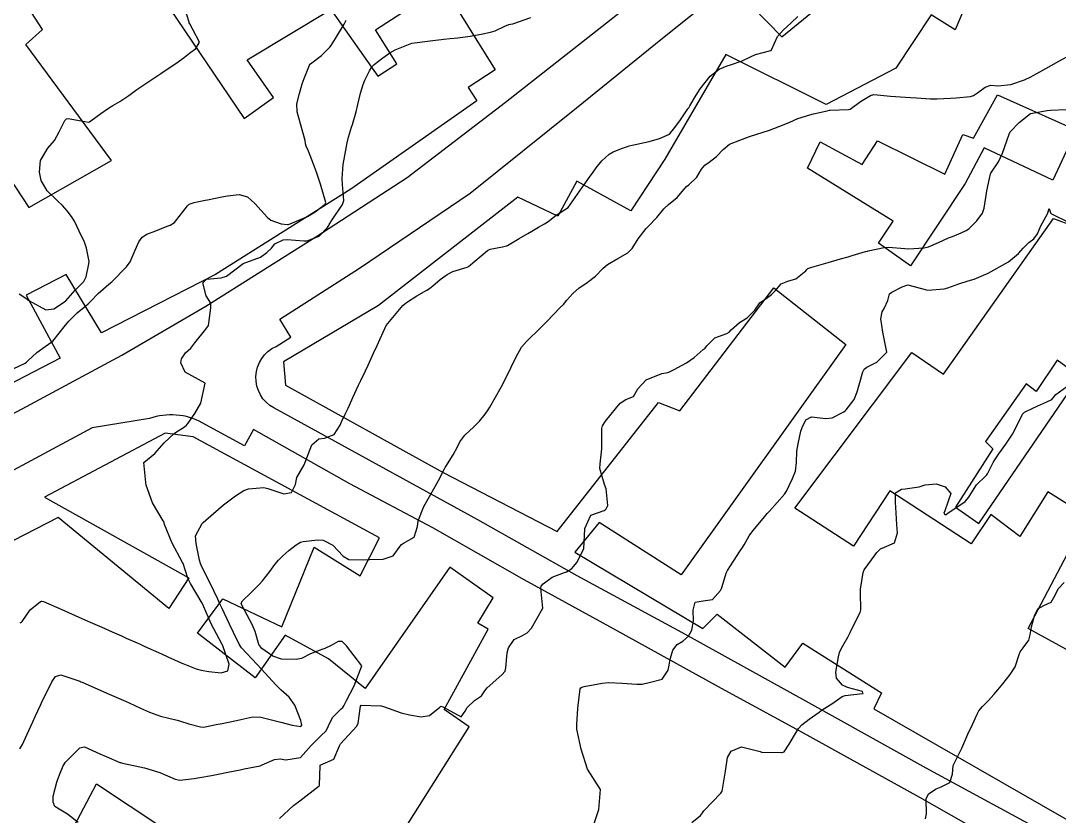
# Model space of a CAD drawing. Header units: metres. Extents: x 318500 to 325275, y 7408834 to 7428799.
# Drawn here: x 321309.1 to 321412.7, y 7415220.8 to 7415300.2 of the extents above; entities that cross this region are included whole.
import ezdxf

# ---------------------------------------------------------------- set-up
doc = ezdxf.new("R2010")
doc.units = ezdxf.units.M
doc.header["$MEASUREMENT"] = 0
for name, color, linetype in [('Curvas de Nivel 1m', 11, 'Continuous'), ('Curvas de Nivel 5m', 15, 'Continuous'), ('Edificações', 30, 'Continuous'), ('Vias Primárias', 230, 'Continuous')]:
    doc.layers.add(name, color=color, linetype=linetype)

msp = doc.modelspace()

# ---------------------------------------------------------------- linework, layer by layer
at = {"layer": 'Curvas de Nivel 1m', "flags": 128}
for points, elevation in [([(321308.94, 7415272.95), (321309.6, 7415272.53), (321309.9, 7415272.27), (321311.59, 7415271.34), (321312.38, 7415271.45), (321313.56, 7415272.22), (321313.58, 7415272.24), (321313.6, 7415272.26), (321314.52, 7415273.31), (321315.4, 7415274.19), (321315.63, 7415274.63), (321315.89, 7415275.94), (321315.93, 7415276.19), (321315.67, 7415277.49), (321315.41, 7415278.19), (321315.17, 7415278.71), (321314.45, 7415280.21), (321314.16, 7415280.66), (321313.72, 7415281.22), (321313.25, 7415281.76), (321312.77, 7415282.23), (321311.74, 7415283.24), (321311.14, 7415284.26), (321310.95, 7415285.08), (321311.06, 7415286.26), (321311.8, 7415287.48), (321312.47, 7415288.24), (321312.94, 7415289.11), (321313.49, 7415290.23), (321313.66, 7415290.4), (321313.84, 7415290.44), (321315.13, 7415290.21), (321315.84, 7415290.08), (321315.94, 7415290.1), (321316.08, 7415290.2), (321317.08, 7415290.95), (321317.86, 7415291.47), (321318.29, 7415291.74), (321318.98, 7415292.15), (321319.88, 7415292.74), (321320.69, 7415293.32), (321321.89, 7415294.12), (321323.07, 7415294.94), (321323.91, 7415295.49), (321324.28, 7415295.72), (321324.81, 7415296.08), (321325.44, 7415296.56), (321325.93, 7415296.96), (321326.57, 7415297.42), (321326.92, 7415298.05), (321325.97, 7415299.87), (321325.91, 7415300), (321325.9, 7415300.06), (321325.45, 7415301.52)], 744), ([(321309, 7415227.55), (321309.28, 7415227.99), (321309.4, 7415228.27), (321309.9, 7415229.39), (321310.29, 7415230.26), (321310.53, 7415230.77), (321311.06, 7415231.9), (321311.16, 7415232.15), (321311.21, 7415232.25), (321311.37, 7415232.54), (321312.21, 7415234.23), (321312.57, 7415234.76), (321313.1, 7415234.93), (321314.98, 7415234.3), (321315.09, 7415234.25), (321315.23, 7415234.19), (321317.08, 7415233.36), (321317.92, 7415233), (321319.07, 7415232.51), (321319.33, 7415232.4), (321319.93, 7415232.13), (321321.06, 7415231.61), (321321.94, 7415231.21), (321323.05, 7415230.81), (321324.7, 7415230.41), (321325.04, 7415230.32), (321325.87, 7415230.05), (321327.04, 7415229.74), (321327.33, 7415229.73), (321328.77, 7415230.01), (321329, 7415230.05), (321329.04, 7415230.06), (321330.64, 7415230.39), (321331.05, 7415230.49), (321332.26, 7415230.75), (321333.05, 7415230.72), (321334.65, 7415230.33), (321335.04, 7415230.22), (321336.18, 7415229.91), (321337.04, 7415229.79), (321337.15, 7415229.9), (321337.05, 7415230.39), (321336.44, 7415231.91), (321335.88, 7415232.72), (321335.08, 7415233.4), (321334.54, 7415233.94), (321333.11, 7415235.51), (321332.69, 7415235.96), (321331.14, 7415237.63), (321330.9, 7415237.98), (321330.33, 7415239.16), (321329.94, 7415240), (321329.19, 7415241.55), (321328.97, 7415242.01), (321328.76, 7415242.47), (321328.02, 7415244.02), (321327.25, 7415245.58), (321327.1, 7415245.88), (321327.03, 7415246.03), (321326.92, 7415246.37), (321326.59, 7415248.04), (321326.52, 7415248.82), (321327.19, 7415250.03), (321327.31, 7415250.14), (321328.32, 7415251.02), (321329.33, 7415251.89), (321329.47, 7415252.01), (321330.54, 7415252.79), (321331.35, 7415253.32), (321331.83, 7415253.5), (321333.36, 7415253.63), (321333.77, 7415253.53), (321335.35, 7415253), (321336.13, 7415253.13), (321336.53, 7415253.91), (321336.65, 7415254.64), (321337.39, 7415255.9), (321338.16, 7415257.89), (321338.83, 7415258.47), (321339.42, 7415258.56), (321340.37, 7415258.92), (321340.99, 7415259.85), (321341.12, 7415260.18), (321341.46, 7415260.93), (321341.77, 7415261.54), (321341.9, 7415261.84), (321342.24, 7415262.6), (321342.8, 7415263.83), (321343.03, 7415264.3), (321343.51, 7415265.28), (321343.76, 7415265.82), (321344.31, 7415267.03), (321344.67, 7415267.8), (321345.57, 7415269.79), (321347.22, 7415271.78), (321347.42, 7415271.96), (321347.6, 7415272.09), (321348.63, 7415272.74), (321349.62, 7415273.3), (321349.9, 7415273.47), (321350.23, 7415273.73), (321350.97, 7415274.39), (321351.65, 7415274.89), (321352.21, 7415275.16), (321353.66, 7415275.62), (321353.71, 7415275.64), (321353.77, 7415275.69), (321355.68, 7415277.26), (321355.94, 7415277.39), (321357.18, 7415277.65), (321357.58, 7415277.74), (321357.68, 7415277.78), (321358.85, 7415278.47), (321359.7, 7415278.97), (321360.1, 7415279.21), (321360.78, 7415279.59), (321361.37, 7415279.93), (321361.72, 7415280.18), (321362.52, 7415280.78), (321363.74, 7415281.56), (321365.12, 7415283.54), (321365.38, 7415283.92), (321365.77, 7415284.44), (321366.22, 7415285.08), (321366.51, 7415285.52), (321367.1, 7415286.21), (321367.81, 7415286.87), (321368.21, 7415287.1), (321369.17, 7415287.49), (321369.65, 7415287.65), (321369.82, 7415287.71), (321370.13, 7415287.78), (321371.83, 7415288.15), (321372.83, 7415288.44), (321373.83, 7415288.89), (321374.09, 7415289.17), (321374.27, 7415289.42), (321374.95, 7415290.31), (321375.69, 7415291.4), (321375.76, 7415291.51), (321375.87, 7415291.71), (321376.5, 7415292.78), (321376.89, 7415293.39), (321377.91, 7415294.67), (321378.81, 7415295.36), (321379.59, 7415295.68), (321379.93, 7415295.78), (321381.09, 7415296.18), (321381.94, 7415296.6), (321382.44, 7415296.81), (321383.95, 7415297.22), (321383.99, 7415297.24), (321384.03, 7415297.29), (321384.62, 7415298.63), (321385.18, 7415299.27), (321385.99, 7415299.97), (321386.64, 7415300.61)], 747), ([(321309.04, 7415240.14), (321309.17, 7415240.18), (321309.21, 7415240.23), (321309.23, 7415240.27), (321310.02, 7415241.43), (321311.06, 7415242.25), (321311.15, 7415242.3), (321311.2, 7415242.3), (321311.35, 7415242.25), (321313.19, 7415241.46), (321314.51, 7415240.87), (321315.18, 7415240.57), (321316.03, 7415240.18), (321317.17, 7415239.68), (321318.23, 7415239.22), (321319.16, 7415238.82), (321319.63, 7415238.61), (321320.72, 7415238.12), (321321.02, 7415237.98), (321321.15, 7415237.92), (321321.48, 7415237.77), (321323.13, 7415237.04), (321323.79, 7415236.74), (321325.12, 7415236.13), (321325.17, 7415236.1), (321325.28, 7415236.06), (321326.6, 7415235.53), (321327.11, 7415235.39), (321327.86, 7415235.27), (321329.11, 7415235.14), (321329.76, 7415235.35), (321329.91, 7415236), (321329.22, 7415237.94), (321329.17, 7415238.01), (321329.15, 7415238.04), (321328.1, 7415240.02), (321327.26, 7415241.97), (321327.23, 7415242.03), (321327.2, 7415242.09), (321326.03, 7415244.05), (321325.77, 7415244.59), (321325.29, 7415246.06), (321325.25, 7415246.15), (321324.19, 7415248.08), (321323.44, 7415249.95), (321323.42, 7415250.09), (321323.4, 7415250.17), (321323.31, 7415250.29), (321322.24, 7415252.1), (321321.62, 7415253.85), (321321.57, 7415254.11), (321321.39, 7415256.11), (321322.48, 7415257.02), (321323.41, 7415258.09), (321324.45, 7415259.05), (321325.43, 7415259.69), (321325.64, 7415259.86), (321325.79, 7415260.05), (321326.48, 7415261.02), (321327.07, 7415262.04), (321327.49, 7415264.03), (321325.51, 7415265.14), (321325.08, 7415266.07), (321325.14, 7415266.45), (321325.53, 7415267.05), (321326.06, 7415267.54), (321326.46, 7415268.05), (321327.56, 7415269.43), (321327.82, 7415269.78), (321327.88, 7415270.03), (321328.07, 7415271.55), (321328.07, 7415272.03), (321327.61, 7415272.75), (321327.26, 7415274.04), (321327.63, 7415274.42), (321329.11, 7415274.54), (321329.64, 7415274.7), (321331.29, 7415275.99), (321331.55, 7415276.09), (321331.65, 7415276.11), (321333.01, 7415276.61), (321333.67, 7415277.07), (321334.11, 7415277.52), (321334.45, 7415277.95), (321335.28, 7415278.34), (321335.69, 7415278.36), (321337.35, 7415278.24), (321337.69, 7415278.25), (321338.88, 7415278.7), (321339.71, 7415279.58), (321339.83, 7415279.76), (321339.89, 7415279.88), (321340.19, 7415280.34), (321341.21, 7415281.86), (321341.34, 7415282.25), (321341.21, 7415283.86), (321341.16, 7415284.46), (321341.28, 7415285.86), (321341.61, 7415287.66), (321341.64, 7415287.85), (321341.67, 7415288), (321341.82, 7415288.57), (321342.11, 7415289.57), (321342.19, 7415289.84), (321342.57, 7415291.12), (321342.75, 7415291.84), (321343.01, 7415292.96), (321343.26, 7415293.83), (321343.45, 7415294.27), (321343.91, 7415295.18), (321344.15, 7415295.58), (321344.38, 7415295.82), (321345.24, 7415296.49), (321345.94, 7415297), (321346.46, 7415297.28), (321347.62, 7415297.77), (321347.95, 7415297.9), (321348.13, 7415297.94), (321349.95, 7415298.19), (321351.32, 7415298.36), (321351.96, 7415298.43), (321352.73, 7415298.48), (321353.96, 7415298.64), (321355.2, 7415298.9), (321355.97, 7415299.05), (321356.43, 7415299.19), (321357.42, 7415299.65), (321357.81, 7415299.81), (321357.98, 7415299.84), (321358.21, 7415299.87), (321359.99, 7415300.53)], 746), ([(321314.81, 7415220.19), (321313.75, 7415221.04), (321312.92, 7415221.52), (321312.5, 7415221.8), (321312.32, 7415222.23), (321312.33, 7415222.84), (321312.7, 7415224.22), (321312.77, 7415224.42), (321312.97, 7415224.97), (321313.33, 7415225.87), (321313.55, 7415226.21), (321315, 7415227.66), (321315.45, 7415227.74), (321317, 7415227.05), (321317.62, 7415226.78), (321318.99, 7415226.2), (321319.04, 7415226.19), (321319.24, 7415226.14), (321320.98, 7415225.75), (321321.44, 7415225.65), (321322.98, 7415225.19), (321324.5, 7415224.53), (321324.97, 7415224.43), (321326.41, 7415224.59), (321326.97, 7415224.68), (321328.12, 7415224.88), (321328.98, 7415225.06), (321329.76, 7415225.21), (321330.98, 7415225.47), (321331.4, 7415225.55), (321332.99, 7415225.85), (321333.06, 7415225.88), (321333.2, 7415225.95), (321334.43, 7415226.5), (321335, 7415226.56), (321335.54, 7415226.47), (321337, 7415226.7), (321338.08, 7415227.88), (321339.03, 7415228.86), (321339.56, 7415229.34), (321339.82, 7415229.86), (321340.22, 7415230.69), (321341.07, 7415231.53), (321341.24, 7415231.68), (321341.33, 7415231.85), (321341.6, 7415232.36), (321342.38, 7415233.83), (321343.12, 7415235.82), (321341.62, 7415237.84), (321341.16, 7415238.25), (321340.76, 7415238.25), (321340.08, 7415237.86), (321339.43, 7415237.58), (321339.14, 7415237.48), (321338, 7415237.02), (321337.13, 7415236.58), (321336.59, 7415236.45), (321335.13, 7415236.51), (321334.26, 7415236.81), (321333.14, 7415237.57), (321332.87, 7415237.95), (321332.48, 7415239.27), (321332.18, 7415239.96), (321331.2, 7415241.82), (321331.12, 7415241.98), (321331.09, 7415242.1), (321331.21, 7415242.32), (321332.05, 7415243.13), (321332.9, 7415243.96), (321333.23, 7415244.33), (321333.94, 7415245.25), (321334.45, 7415245.94), (321334.82, 7415246.37), (321335.26, 7415246.8), (321335.85, 7415247.34), (321336.59, 7415247.91), (321337.03, 7415248.16), (321337.29, 7415248.24), (321338.75, 7415248.42), (321339.29, 7415248.38), (321340.25, 7415247.86), (321341.26, 7415246.77), (321341.85, 7415246.43), (321343.27, 7415246.42), (321343.91, 7415246.45), (321345.27, 7415246.48), (321346.25, 7415246.8), (321346.95, 7415247.77), (321347.11, 7415247.95), (321347.28, 7415248.06), (321348.36, 7415248.68), (321348.68, 7415249.75), (321348.77, 7415250.3), (321349.34, 7415251.74), (321350.47, 7415253.72), (321350.78, 7415254.31), (321351.39, 7415255.48), (321351.47, 7415255.63), (321351.52, 7415255.71), (321352.24, 7415256.87), (321352.67, 7415257.7), (321352.93, 7415258.19), (321353.43, 7415258.84), (321354.31, 7415259.68), (321354.88, 7415260.24), (321355.46, 7415260.95), (321355.75, 7415261.38), (321355.91, 7415261.65), (321356.48, 7415262.64), (321357.05, 7415263.64), (321357.51, 7415264.53), (321358.04, 7415265.63), (321358.5, 7415266.59), (321359.08, 7415267.62), (321359.56, 7415268.18), (321360.99, 7415269.59), (321361.59, 7415270.18), (321362.27, 7415270.89), (321362.94, 7415271.57), (321363.27, 7415271.9), (321363.61, 7415272.32), (321364.18, 7415272.99), (321364.82, 7415273.54), (321365.31, 7415273.86), (321365.64, 7415274.07), (321366.45, 7415274.71), (321367.24, 7415275.51), (321367.66, 7415275.86), (321368.7, 7415276.46), (321369.68, 7415277.04), (321370.11, 7415277.47), (321370.73, 7415278.43), (321371.51, 7415279.45), (321371.61, 7415279.56), (321371.71, 7415279.67), (321372.58, 7415280.58), (321373.29, 7415281.43), (321373.74, 7415281.86), (321374.61, 7415282.55), (321375.31, 7415283.4), (321375.53, 7415283.64), (321375.77, 7415283.82), (321376.56, 7415284.6), (321377.03, 7415285.38), (321377.38, 7415285.79), (321377.8, 7415286.1), (321378.53, 7415286.64), (321379.19, 7415287.35), (321379.83, 7415287.88), (321380.87, 7415288.29), (321381.83, 7415288.66), (321383.84, 7415289.29), (321385.29, 7415289.83), (321385.85, 7415290.08), (321386.67, 7415290.44), (321387.86, 7415290.81), (321388.21, 7415290.89), (321389.59, 7415291.21), (321389.82, 7415291.26), (321389.87, 7415291.26), (321391.72, 7415291.34), (321391.87, 7415291.38), (321392.92, 7415292.14), (321393.89, 7415292.75), (321394.23, 7415292.82), (321395.89, 7415292.66), (321396.39, 7415292.62), (321397.89, 7415292.53), (321398.49, 7415292.49), (321399.89, 7415292.41), (321400.56, 7415292.4), (321401.89, 7415292.46), (321402.45, 7415292.49), (321403.89, 7415292.64), (321404.18, 7415292.73), (321404.6, 7415293.01), (321405.35, 7415293.56), (321405.91, 7415293.76), (321406.62, 7415293.7), (321407.91, 7415293.83), (321409.27, 7415294.31), (321409.92, 7415294.6), (321410.14, 7415294.72), (321410.51, 7415294.93), (321411.41, 7415295.44), (321411.93, 7415295.73), (321412.7, 7415296.15), (321413.95, 7415296.84)], 748), ([(321334.92, 7415220.59), (321336.33, 7415221.91), (321336.94, 7415222.38), (321338.87, 7415223.87), (321338.9, 7415223.94), (321338.97, 7415225.87), (321338.99, 7415225.93), (321340.35, 7415226.51), (321340.92, 7415227.85), (321340.95, 7415227.92), (321341.02, 7415228.06), (321342.65, 7415229.83), (321342.76, 7415230.11), (321343.01, 7415231.82), (321343.07, 7415231.92), (321345.03, 7415231.83), (321345.07, 7415231.83), (321345.3, 7415231.79), (321347.06, 7415231.14), (321347.88, 7415230.94), (321349.06, 7415230.76), (321349.9, 7415230.88), (321350.92, 7415231.71), (321351, 7415231.78), (321351.07, 7415231.8), (321351.3, 7415231.71), (321353.06, 7415230.76), (321353.44, 7415231.31), (321353.65, 7415231.68), (321354.38, 7415232.37), (321355.09, 7415232.85), (321355.41, 7415233.34), (321355.63, 7415233.65), (321357.11, 7415234.95), (321357.44, 7415235.31), (321357.5, 7415235.63), (321357.63, 7415237.14), (321357.78, 7415237.62), (321358.33, 7415238.45), (321359.17, 7415238.86), (321359.64, 7415239.13), (321360.08, 7415239.6), (321361.2, 7415241.58), (321360.99, 7415243.58), (321361.05, 7415243.77), (321361.24, 7415244.02), (321362.13, 7415244.69), (321363.25, 7415245.1), (321363.58, 7415245.22), (321364.1, 7415245.54), (321364.63, 7415246.18), (321365.28, 7415247.53), (321365.38, 7415249.46), (321365.39, 7415249.53), (321366, 7415250.85), (321367.34, 7415251.33), (321367.44, 7415251.39), (321367.51, 7415251.5), (321367.68, 7415251.84), (321367.52, 7415253.5), (321367.37, 7415253.93), (321366.9, 7415255.51), (321366.91, 7415255.99), (321367.1, 7415257.5), (321367.09, 7415259.16), (321367.1, 7415259.51), (321367.17, 7415259.78), (321367.45, 7415260.23), (321368.02, 7415260.93), (321368.47, 7415261.49), (321368.93, 7415262.03), (321369.48, 7415262.4), (321370.25, 7415262.71), (321370.69, 7415263.46), (321371.51, 7415264.37), (321373.08, 7415264.99), (321373.52, 7415265.07), (321373.79, 7415265.14), (321374.3, 7415265.41), (321375.1, 7415265.83), (321375.53, 7415266.05), (321376.32, 7415266.6), (321377.2, 7415267.38), (321377.39, 7415267.54), (321377.56, 7415267.76), (321378.36, 7415268.57), (321379.57, 7415268.98), (321379.81, 7415269.11), (321380.01, 7415269.34), (321380.83, 7415270.09), (321381.59, 7415270.55), (321382.36, 7415271.31), (321382.87, 7415272.04), (321383.62, 7415272.58), (321384.04, 7415272.87), (321384.41, 7415273.28), (321384.98, 7415273.93), (321385.64, 7415274.2), (321386.46, 7415274.44), (321387.44, 7415275.24), (321387.54, 7415275.37), (321387.66, 7415275.47), (321388.04, 7415275.62), (321389.67, 7415276.08), (321390.92, 7415276.44), (321391.67, 7415276.65), (321392.08, 7415276.77), (321393.41, 7415277.16), (321393.62, 7415277.22), (321393.68, 7415277.23), (321395.26, 7415277.56), (321395.69, 7415277.61), (321397.32, 7415277.48), (321397.69, 7415277.45), (321399.25, 7415277.53), (321399.69, 7415277.65), (321400.69, 7415278.07), (321401.7, 7415278.52), (321402.08, 7415278.67), (321402.96, 7415279.03), (321403.47, 7415279.27), (321403.72, 7415279.43), (321404.52, 7415280.22), (321405.08, 7415281.01), (321405.25, 7415281.5), (321405.49, 7415283), (321405.53, 7415283.23), (321405.78, 7415284.45), (321405.87, 7415284.91), (321405.91, 7415285), (321406.68, 7415286.11), (321407.09, 7415286.98), (321407.74, 7415288.87), (321407.78, 7415288.97), (321407.8, 7415289.02), (321407.84, 7415289.1), (321408.76, 7415290.05), (321409.87, 7415290.94), (321411.55, 7415291.24), (321411.88, 7415291.28), (321413.43, 7415291.35)], 749), ([(321376.09, 7415220.21), (321376.93, 7415220.91), (321377.13, 7415221.18), (321377.27, 7415221.37), (321378.96, 7415223.12), (321379.09, 7415223.34), (321379.37, 7415224.94), (321379.42, 7415225.33), (321379.64, 7415226.7), (321380, 7415227.33), (321381.02, 7415227.76), (321382.89, 7415227.29), (321383.02, 7415227.23), (321383.1, 7415227.21), (321385.02, 7415227.19), (321385.08, 7415227.19), (321385.29, 7415227.26), (321385.8, 7415228.02), (321386.52, 7415229.24), (321386.71, 7415229.57), (321387.05, 7415229.96), (321387.77, 7415230.52), (321388.77, 7415231.21), (321388.95, 7415231.34), (321389.07, 7415231.44), (321390.16, 7415232.12), (321391.09, 7415232.77), (321391.39, 7415232.88), (321393.1, 7415233.06), (321393.16, 7415233.09), (321393.15, 7415233.15), (321393.1, 7415233.28), (321391.6, 7415233.67), (321391.11, 7415233.89), (321390.51, 7415234.59), (321390.44, 7415235.19), (321390.7, 7415236.74), (321390.82, 7415237.18), (321390.92, 7415237.41), (321391.16, 7415237.82), (321391.65, 7415238.7), (321391.88, 7415239.17), (321392.55, 7415240.51), (321392.87, 7415241.15), (321392.93, 7415241.43), (321392.9, 7415243.16), (321392.91, 7415243.48), (321393.16, 7415245.15), (321393.26, 7415245.4), (321394.01, 7415246.4), (321394.53, 7415247.14), (321394.9, 7415247.52), (321395.29, 7415247.66), (321396.31, 7415248.1), (321396.6, 7415249.11), (321396.54, 7415249.89), (321396.48, 7415251.11), (321396.4, 7415252.16), (321396.4, 7415253.11), (321397, 7415253.47), (321397.37, 7415253.5), (321398.76, 7415253.7), (321399.37, 7415253.88), (321400.46, 7415253.98), (321401.37, 7415253.68), (321401.94, 7415253.04), (321401.34, 7415251.29), (321401.23, 7415251.05), (321401.34, 7415250.92), (321401.46, 7415250.93), (321401.64, 7415251.05), (321403.35, 7415252.23), (321403.72, 7415252.65), (321403.92, 7415253.01), (321404.49, 7415253.9), (321405.39, 7415254.75), (321405.51, 7415254.88), (321405.59, 7415255), (321406.19, 7415256.2), (321406.71, 7415256.98), (321407.43, 7415257.96), (321408.08, 7415258.96), (321408.56, 7415259.85), (321409.08, 7415260.95), (321409.28, 7415261.14), (321409.47, 7415261.23), (321410.62, 7415261.79), (321411.49, 7415262.16), (321411.99, 7415262.41), (321412.42, 7415262.91), (321413.51, 7415263.71)], 751), ([(321399.41, 7415220.58), (321399.49, 7415221.06), (321399.45, 7415222.57), (321399.7, 7415223.06), (321400.45, 7415223.57), (321400.97, 7415223.76), (321401.83, 7415224.18), (321402.09, 7415225.03), (321402.16, 7415225.88), (321402.71, 7415227.02), (321403.03, 7415227.62), (321403.61, 7415229.01), (321404.09, 7415229.97), (321404.54, 7415231), (321404.72, 7415231.35), (321405.08, 7415231.77), (321405.69, 7415232.39), (321406.22, 7415232.98), (321406.63, 7415233.45), (321407.11, 7415234.04), (321407.84, 7415234.96), (321408.33, 7415235.75), (321408.74, 7415236.95), (321408.86, 7415237.24), (321409.16, 7415237.62), (321409.71, 7415238.4), (321409.85, 7415238.93), (321409.99, 7415239.73), (321410.31, 7415240.93), (321410.61, 7415241.53), (321411.21, 7415241.87), (321411.94, 7415242.19), (321412.35, 7415242.9), (321412.63, 7415243.51), (321413.25, 7415244.16)], 752)]:
    msp.add_lwpolyline(points, dxfattribs=dict(at, elevation=elevation))
at = {"layer": 'Curvas de Nivel 5m', "flags": 128}
for points, elevation in [([(321308.32, 7415265.48), (321309.52, 7415266.03), (321309.66, 7415266.12), (321309.81, 7415266.27), (321310.71, 7415267.08), (321311.54, 7415267.71), (321311.87, 7415267.92), (321312.29, 7415268.24), (321313.57, 7415269.83), (321313.89, 7415270.22), (321314.73, 7415271.05), (321315.59, 7415271.76), (321315.83, 7415271.95), (321316.07, 7415272.19), (321316.82, 7415272.97), (321317.62, 7415273.69), (321317.9, 7415273.9), (321318.17, 7415274.16), (321319.65, 7415275.65), (321320.03, 7415276.13), (321320.5, 7415277.3), (321320.88, 7415278.12), (321321.2, 7415278.6), (321321.69, 7415278.89), (321322.58, 7415279.22), (321323.7, 7415279.69), (321323.99, 7415279.8), (321324.44, 7415280.08), (321325.73, 7415281.74), (321325.9, 7415281.88), (321326.41, 7415282.05), (321327.5, 7415282.28), (321327.73, 7415282.33), (321329.15, 7415282.61), (321329.74, 7415282.73), (321330.88, 7415282.86), (321331.74, 7415282.61), (321332.47, 7415281.97), (321333.72, 7415280.57), (321334.05, 7415280.29), (321335.09, 7415279.94), (321335.71, 7415279.86), (321335.78, 7415279.86), (321336, 7415279.93), (321337.72, 7415280.67), (321338.48, 7415281.13), (321339.47, 7415281.88), (321339.54, 7415282.07), (321339, 7415283.89), (321338.6, 7415285.07), (321338.31, 7415285.89), (321337.8, 7415287.18), (321337.59, 7415287.68), (321337.53, 7415287.9), (321337.47, 7415288.25), (321337.01, 7415289.91), (321336.69, 7415291.09), (321336.66, 7415291.92), (321336.92, 7415292.95), (321337.18, 7415293.91), (321337.37, 7415294.44), (321337.92, 7415295.75), (321337.96, 7415295.86), (321338, 7415295.9), (321339.1, 7415296.72), (321339.95, 7415297.57), (321340.08, 7415297.74), (321340.16, 7415297.88), (321340.5, 7415298.42), (321341.38, 7415299.86), (321341.58, 7415300.25)], 745), ([(321366.31, 7415220.12), (321366.8, 7415221.5), (321366.96, 7415223.5), (321365.67, 7415225.52), (321365.02, 7415227.53), (321364.6, 7415229.53), (321364.59, 7415230), (321364.69, 7415231.53), (321364.72, 7415231.89), (321364.92, 7415233.53), (321364.99, 7415233.65), (321365.1, 7415233.71), (321365.34, 7415233.76), (321367.11, 7415234.1), (321367.77, 7415234.16), (321369.11, 7415234.12), (321370.57, 7415233.99), (321371.11, 7415234.02), (321371.83, 7415234.16), (321373.11, 7415234.51), (321373.72, 7415235.41), (321373.95, 7415236.59), (321374.18, 7415237.4), (321374.61, 7415237.95), (321375.16, 7415238.31), (321375.75, 7415238.81), (321376.07, 7415239.38), (321376.24, 7415240.33), (321376.22, 7415241.38), (321376.42, 7415242.17), (321377.21, 7415242.33), (321378.12, 7415242.45), (321378.93, 7415243.34), (321379.03, 7415243.55), (321379.24, 7415244.17), (321379.51, 7415245.08), (321379.63, 7415245.33), (321380.22, 7415246.27), (321380.91, 7415247.32), (321381.06, 7415247.54), (321381.29, 7415247.9), (321381.81, 7415248.8), (321382.17, 7415249.3), (321382.69, 7415249.92), (321383.33, 7415250.7), (321383.6, 7415251.02), (321383.82, 7415251.28), (321385.36, 7415252.98), (321385.47, 7415253.15), (321385.53, 7415253.26), (321386.12, 7415254.51), (321386.41, 7415255.25), (321386.53, 7415256.13), (321386.57, 7415257.25), (321386.68, 7415257.99), (321386.95, 7415259.24), (321387.07, 7415259.62), (321387.46, 7415260.37), (321388.02, 7415260.68), (321389.46, 7415260.52), (321390.08, 7415260.58), (321391.23, 7415261.18), (321391.37, 7415261.28), (321391.47, 7415261.37), (321392.26, 7415262.4), (321392.58, 7415263.17), (321392.79, 7415263.88), (321393.14, 7415265.16), (321393.26, 7415265.42), (321393.53, 7415265.62), (321394.54, 7415266.14), (321395.55, 7415267.13), (321395.15, 7415269.14), (321394.93, 7415270.47), (321395.08, 7415271.14), (321395.27, 7415271.47), (321395.62, 7415272.29), (321395.79, 7415272.96), (321396.02, 7415273.12), (321397.08, 7415273.66), (321397.64, 7415273.83), (321399.35, 7415273.37), (321399.63, 7415273.31), (321401.25, 7415273.44), (321401.64, 7415273.54), (321402.73, 7415273.95), (321403.65, 7415274.23), (321404.26, 7415274.41), (321405.66, 7415275), (321407.67, 7415276.14), (321408.67, 7415276.96), (321409.14, 7415277.49), (321409.7, 7415278.07), (321410.2, 7415278.44), (321410.56, 7415278.93), (321410.92, 7415279.73), (321411.57, 7415280.92), (321411.62, 7415281.04), (321411.75, 7415281.47), (321411.86, 7415281.04), (321411.96, 7415280.92), (321413.73, 7415280.05)], 750)]:
    msp.add_lwpolyline(points, dxfattribs=dict(at, elevation=elevation))
at = {"layer": 'Edificações'}
for points in [[(321347.98, 7415308.85), (321356.44, 7415295.29), (321356.44, 7415295.29), (321353.75, 7415293.54), (321354.6, 7415292.21), (321342.04, 7415283.39), (321328.53, 7415274.89), (321317.16, 7415269.05), (321313.63, 7415274.87), (321309.62, 7415272.81), (321313.04, 7415266.52), (321263.89, 7415241.06)], [(321300.97, 7415295.11), (321309.91, 7415281.57), (321318.14, 7415286.24), (321309.61, 7415297.84), (321311.27, 7415299.32), (321305.88, 7415307.62)], [(321405.02, 7415305.59), (321402.35, 7415299.3), (321399.97, 7415300.77), (321396.43, 7415295.45), (321389.48, 7415291.84), (321379.46, 7415296.84), (321373.38, 7415286.37), (321370, 7415281.22), (321364.59, 7415284.2), (321362.69, 7415280.7), (321358.72, 7415282.58), (321344.79, 7415271.8), (321335.33, 7415266.16), (321335.53, 7415263.82), (321351.27, 7415255.11), (321362.64, 7415249.22), (321372.74, 7415262.09), (321374.88, 7415261.26), (321384.27, 7415273.54), (321391.46, 7415267.9), (321375.01, 7415244.9), (321366.83, 7415250.13), (321364.41, 7415247.16), (321377.17, 7415239.56), (321378.6, 7415240.98), (321385.39, 7415235.71), (321387.14, 7415238.09), (321395, 7415233.13), (321394.25, 7415231.56), (321423.58, 7415214.72)], [(321382.08, 7415301.62), (321385.06, 7415298.6), (321391.75, 7415304.08)], [(321322.46, 7415303.65), (321331.4, 7415290.44), (321334.31, 7415292.52), (321331.7, 7415296.3), (321340.05, 7415301.32), (321344.73, 7415294.67), (321346.62, 7415295.91), (321344.49, 7415299.28), (321347.81, 7415301.41)], [(321413.7, 7415287.71), (321412.11, 7415284.29), (321405.26, 7415287.51), (321403.36, 7415283.94), (321397.91, 7415275.75), (321394.69, 7415278.01), (321396.16, 7415280.19), (321387.61, 7415285.48), (321388.88, 7415288.1), (321393.09, 7415285.84), (321394.6, 7415288.22), (321401.32, 7415284.88), (321403.11, 7415288.85), (321404.19, 7415288.47), (321406.57, 7415292.79), (321413.88, 7415289.54)], [(321417.53, 7415235.22), (321409.65, 7415239.56), (321415.52, 7415250.73), (321411.59, 7415253.18), (321408.81, 7415248.73), (321405.91, 7415250.92), (321403.97, 7415248.02), (321395.84, 7415253.31), (321392.21, 7415247.77), (321386.34, 7415251.58), (321398.02, 7415267.11), (321401.18, 7415264.92), (321412.16, 7415280.48), (321421.97, 7415276.81)], [(321340.42, 7415208.48), (321353.86, 7415229.76), (321351.35, 7415231.48), (321355.73, 7415239.5), (321354.72, 7415240.1), (321356.23, 7415242.61), (321351.92, 7415245.69), (321343.46, 7415233.58), (321339.8, 7415236.52), (321335.5, 7415238.88), (321332.48, 7415234.65), (321326.75, 7415239.09), (321329.26, 7415242.53), (321335.14, 7415239.74), (321338.37, 7415247.69), (321342.96, 7415244.83), (321344.89, 7415248.62), (321326.3, 7415258.69), (321323.51, 7415259.04), (321311.45, 7415252.67), (321325.87, 7415244.62), (321323.87, 7415241.54), (321312.82, 7415250.64), (321276.92, 7415232.19)], [(321314.43, 7415219.83), (321316.67, 7415224.06), (321333.34, 7415212.99)]]:
    msp.add_lwpolyline(points, dxfattribs=at)
msp.add_lwpolyline([(321414.76, 7415264.7), (321412.53, 7415266.33), (321410.43, 7415263.19), (321409.45, 7415263.98), (321405.39, 7415258.22), (321406.11, 7415257.5), (321402.38, 7415251.68), (321404.73, 7415250.04), (321414.76, 7415264.7)], close=True, dxfattribs=at)
at = {"layer": 'Vias Primárias'}
for points in [[(321109.37, 7414841.13, 0), (321121.45, 7414845.47, -0.165445)], [(321412.34, 7415218.65), (321399.47, 7415225.64), (321387.76, 7415232.13), (321375.07, 7415239.17), (321364.64, 7415244.8), (321354.7, 7415250.39), (321343.87, 7415256.34), (321334.35, 7415261.56, -0.616438), (321334.57, 7415267.71), (321336.06, 7415268.61), (321334.94, 7415270.42), (321342.92, 7415275.5), (321353.95, 7415282.98), (321364.57, 7415291.5), (321373.14, 7415298.45), (321384.54, 7415307.58)], [(321408.09, 7415217.43), (321398.83, 7415222.69), (321386.93, 7415229.28), (321379.02, 7415233.57), (321368.26, 7415239.52), (321359.35, 7415244.42), (321350.21, 7415249.59), (321341.93, 7415254), (321332.32, 7415259.42), (321331.42, 7415257.78), (321327.21, 7415260.08, 0.213571), (321321.94, 7415260.5), (321316.21, 7415259.59), (321304.37, 7415253.22)]]:
    msp.add_lwpolyline(points, format="xyb", dxfattribs=at)
msp.add_lwpolyline([(321295.98, 7415254.51), (321309.24, 7415261.48), (321319.17, 7415266.83), (321327.58, 7415271.71), (321338.54, 7415278.63), (321347.65, 7415284.57), (321357.46, 7415292.07), (321369.88, 7415301.82)], dxfattribs=at)

doc.saveas('drawing.dxf')
